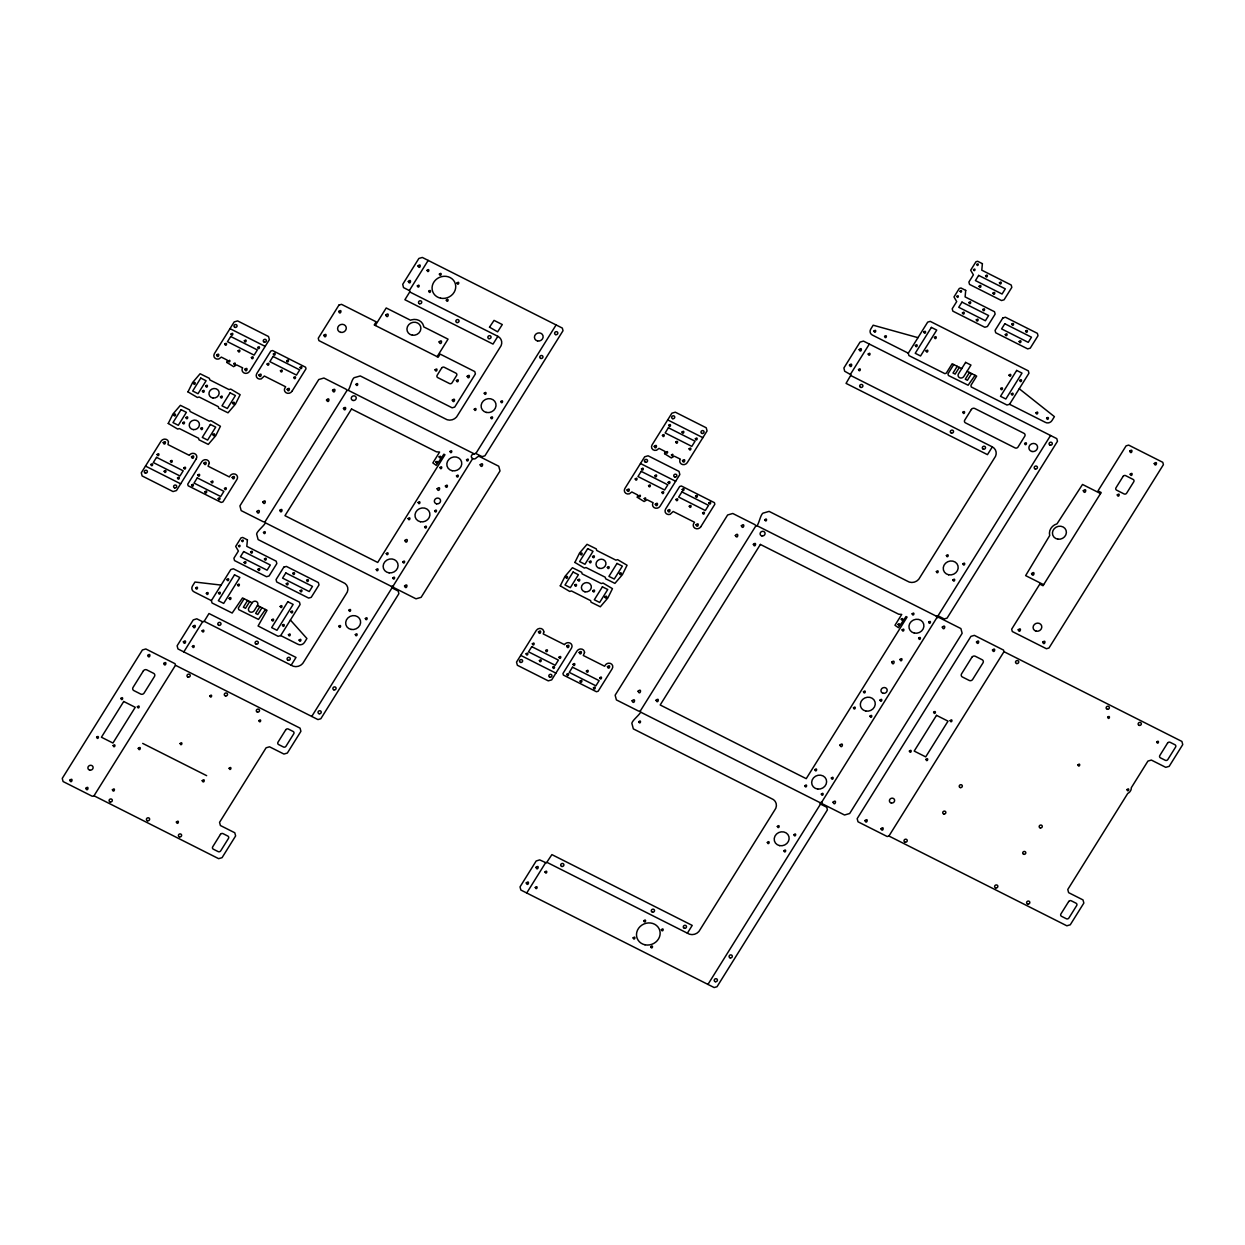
<?xml version="1.0" encoding="UTF-8"?>
<svg xmlns="http://www.w3.org/2000/svg" width="1245" height="1245" viewBox="0 0 1245 1245"><rect width="100%" height="100%" fill="white"/><g stroke="black" fill="none" stroke-linecap="round" stroke-linejoin="round"><path stroke-width="1.5" d="M850.911 375.616L992.327 446.877L987.472 454.643L846.055 383.382L851.035 374.823L844.67 371.243L843.892 367.991L860.046 342.095L863.47 341.099L1056.787 438.629L1057.487 441.259L947.071 618.142L944.224 618.952L937.952 615.777L936.442 616.322L936.909 617.707L938.606 617.333L960.891 628.569L962.152 633.3L849.666 813.514L844.53 815.008L822.385 803.834L821.653 802.247L820.113 802.683L820.268 803.943L826.711 807.242L827.411 809.872L717.027 986.725L714.163 987.55L520.861 890.035L520.021 886.891L536.175 860.995L539.676 859.89L546.384 862.925L551.893 854.615L692.22 925.408L687.365 933.174L547.069 862.396M204.18 621.317L208.989 613.52L296.014 657.438L291.159 665.203L204.18 621.317L202.904 621.846L196.772 618.796L193.271 619.901L177.117 645.797L177.957 648.941L317.957 719.579L320.821 718.738L398.882 593.663L398.182 591.048L391.739 587.749L391.584 586.488L393.124 586.037L393.871 587.64L416.001 598.814L421.137 597.32L500.008 470.952L498.747 466.237L478.765 456.152L476.399 457.693A2.537 2.319 -22.5 0 1 472.711 458.549L393.124 586.037M291.159 665.203A8.373 7.626 -22.5 0 0 303.998 661.468L346.017 594.145A8.373 7.626 -22.5 0 0 342.873 582.349L258.12 539.583L256.875 534.868C254.525 531.942 270.834 521.297 263.333 521.779L241.172 510.606L239.911 505.89L318.782 379.523L323.918 378.029L346.079 389.218C349.643 395.241 351.074 376.939 355.121 377.437L360.272 375.943L445.01 418.694A8.373 7.626 -22.5 0 0 457.864 414.958L499.883 347.651A8.373 7.626 -22.5 0 0 497.86 336.321L409.745 291.952L404.89 299.718L493.02 344.087L497.86 336.321M409.745 291.952L409.589 290.692L403.504 287.579L402.726 284.327L418.88 258.446L422.32 257.45L562.32 328.073L563.02 330.703L484.928 455.81L482.095 456.619L475.543 453.367L474.003 454.005A2.537 2.319 -22.5 0 0 472.711 458.549M687.365 933.174A8.373 7.626 -22.5 0 0 700.204 929.439L774.546 810.339A8.373 7.626 -22.5 0 0 771.402 798.543L633.347 728.885L632.087 724.17C629.752 721.244 646.062 710.599 638.56 711.082L616.399 699.908L615.139 695.192L727.625 514.979L732.76 513.485L754.921 524.659C758.485 530.697 759.901 512.395 763.963 512.878L769.099 511.384L907.154 581.042A8.373 7.626 -22.5 0 0 919.993 577.306L994.335 458.207A8.373 7.626 -22.5 0 0 992.327 446.877M196.181 458.969L176.463 490.561L173.039 491.557L142.132 475.948L141.292 472.804L161.072 441.119A4.109 3.735 -22.5 0 1 168.464 441.726L167.997 444.605L189.318 455.374A4.109 3.735 -22.5 0 1 191.823 453.491L192.866 453.32A4.109 3.735 -22.5 0 1 196.243 458.86L196.165 458.954M375.29 325.474L386.215 307.966L410.57 320.245L411.535 319.841A10.1 9.197 -22.5 0 1 423.596 325.925L423.705 326.875L448.044 339.154L437.119 356.661M252.112 602.767L242.526 597.927L232.177 613.038L212.039 602.985L211.401 600.619L230.807 569.541L233.375 568.794L299.469 602.144L300.092 604.51L280.701 635.572L278.133 636.319L258.073 625.986L267.037 610.299L257.45 605.459A3.159 2.879 -22.5 0 0 256.392 601.522A3.159 2.879 -22.5 0 0 252.112 602.767L248.875 607.949A3.159 2.879 -22.5 0 0 249.934 611.886A3.159 2.879 -22.5 0 0 254.213 610.641L257.45 605.459M94.013 795.788L175.467 665.281L175.047 663.709L145.836 648.972L142.412 649.968L62.25 778.405L63.09 781.549L92.301 796.286L94.013 795.788L218.638 858.661L222.061 857.665L235.632 835.909L234.791 832.765L220.396 825.513L219.556 822.354L266.103 747.794L269.527 746.798L283.922 754.05L287.346 753.054L300.916 731.313L300.076 728.154L175.467 665.281M183.824 651.898L202.624 621.753M265.201 521.499L346.795 390.79M409.372 290.536L428.171 260.407M244.113 598.736L238.309 608.042L238.807 609.676L258.493 619.419L265.434 609.49M247.584 600.479L243.382 607.218L245.514 608.291L249.716 601.568M259.847 606.673L255.645 613.396L257.777 614.485L261.979 607.747M311.748 716.435L391.973 587.905M475.87 453.476L556.095 324.945M526.728 892.992L545.528 862.847M640.428 710.802L755.622 526.246M850.522 374.2L869.337 344.071M961.747 368.598L952.16 363.758L946.293 373.142L944.893 373.656L908.912 355.556L908.29 353.191L927.681 322.128L930.248 321.381L1028.323 370.854L1028.946 373.22L1009.555 404.283L1006.987 405.03L971.178 386.915L970.975 385.25L976.671 376.114L967.085 371.275M953.748 364.552L947.943 373.858L948.441 375.492L968.128 385.234L975.068 375.321M957.218 366.31L953.016 373.033L955.148 374.107L959.35 367.384M969.481 372.488L965.28 379.227L967.412 380.301L971.614 373.562M707.954 984.421L820.502 804.099M821.653 802.247L936.862 617.676M938.014 615.824L1050.562 435.501M888.93 836.033L1003.984 651.68L1003.563 650.108L974.368 635.37L970.929 636.366L857.167 818.65L858.007 821.793L887.218 836.531L888.93 836.033L1066.841 925.798L1070.264 924.802L1083.85 903.061L1083.01 899.917L1068.615 892.649L1067.774 889.506L1127.705 793.485A6.365 5.789 -22.5 0 0 1131.316 787.696L1147.937 761.068L1151.36 760.072L1165.756 767.34L1169.179 766.344L1182.75 744.588L1181.91 741.444L1003.984 651.68M221.096 585.088L194.967 582.038L192.508 585.975A4.747 4.326 -22.5 0 0 194.344 592.013L211.401 600.619M917.985 337.66L873.181 325.21L870.737 329.147A4.747 4.326 -22.5 0 0 872.574 335.17L908.29 353.191M1009.555 404.283L1045.271 422.304A4.747 4.326 -22.5 0 0 1051.963 420.577L1054.406 416.639L1019.25 388.751M1100.533 493.549L1082.512 484.461L1057.021 523.818A10.1 9.197 -22.5 0 0 1049.706 535.537L1025.631 575.61L1043.637 584.699M667.693 419.907L702.865 437.664M640.475 463.513L675.646 481.27M757.162 525.795L936.489 616.259M229.998 328.649L265.169 346.39M348.335 390.354L474.345 453.927M265.59 522.916L391.584 586.488M640.817 712.218L820.113 802.683M145.494 466.081L180.665 483.823M520.721 655.384L555.892 673.125M280.701 635.572L297.757 644.179A4.747 4.326 -22.5 0 0 304.449 642.451L306.908 638.514L290.396 620.041M142.693 743.405L206.654 775.666M355.899 384.44C357.891 388.144 358.747 381.032 355.899 384.44M764.741 519.896C766.733 523.6 767.589 516.473 764.741 519.896M326.501 400.05C329.053 405.03 330.361 395.552 326.501 400.05M735.328 535.506C737.896 540.486 739.203 530.992 735.328 535.506M168.246 423.471L177.693 429.074L179.404 428.576L198.593 438.256L199.013 439.827L208.288 444.403L215.758 435.688L220.427 426.272L210.981 420.67L209.269 421.168L190.08 411.488L189.66 409.916L180.385 405.341L172.915 414.056L168.246 423.471M187.964 391.895L197.41 397.482L199.122 396.984L218.311 406.664L218.731 408.235L228.006 412.811L235.476 404.096L240.145 394.681L230.698 389.078L228.987 389.576L209.798 379.896L209.378 378.324L200.103 373.749L192.633 382.48L187.964 391.895M560.281 585.85L569.728 591.453L571.439 590.955L590.628 600.635L591.048 602.206L600.323 606.782L607.793 598.067L612.462 588.652L603.016 583.049L601.304 583.547L582.115 573.867L581.695 572.295L572.42 567.72L564.95 576.435L560.281 585.85M574.894 562.444L584.341 568.047L586.053 567.549L605.241 577.229L605.661 578.8L614.921 583.376L622.407 574.661L627.06 565.246L617.613 559.643L615.901 560.141L596.713 550.461L596.293 548.889L587.033 544.314L579.547 553.029L574.894 562.444M185.894 417.635C187.668 421.448 188.913 414.367 185.894 417.635M205.612 386.059C207.386 389.856 208.631 382.775 205.612 386.059M577.929 580.014C579.703 583.827 580.948 576.731 577.929 580.014M592.542 556.608C594.316 560.421 595.561 553.325 592.542 556.608M202.064 630.888C203.822 634.701 205.083 627.62 202.064 630.888M544.968 871.982C546.726 875.795 547.987 868.699 544.968 871.982M244.113 562.429C245.856 566.257 247.148 559.176 244.113 562.429M280.172 606.455C281.93 610.268 283.206 603.187 280.172 606.455M286.272 583.796C288.015 587.624 289.307 580.543 286.272 583.796M962.416 312.977C964.175 316.806 965.466 309.725 962.416 312.977M979.099 286.257C980.858 290.085 982.134 283.004 979.099 286.257M1005.275 334.609C1007.034 338.422 1008.31 331.341 1005.275 334.609M1009.026 375.165C1010.784 378.978 1012.061 371.897 1009.026 375.165M348.802 610.268C350.53 614.081 351.853 607.015 348.802 610.268M777.316 826.462C779.059 830.29 780.382 823.21 777.316 826.462M85.765 788.365C87.788 793.081 89.562 784.443 85.765 788.365M202.204 780.677C204.04 784.957 205.658 777.113 202.204 780.677M880.931 828.75C882.97 833.465 884.744 824.844 880.931 828.75M192.368 646.388C194.018 650.248 195.481 643.198 192.368 646.388M535.272 887.483C536.922 891.342 538.385 884.292 535.272 887.483M226.87 362.466L233.624 366.652L236.612 364.909L242.666 367.866A4.109 3.735 -22.5 0 0 242.199 370.761L242.573 371.648A4.109 3.735 -22.5 0 0 249.591 371.352L269.371 339.667L268.531 336.524L237.624 320.914L234.2 321.91L214.42 353.611A4.109 3.735 -22.5 0 0 218.84 358.98L221.345 357.113L227.197 360.101L226.87 362.466M247.413 539.848L246.806 546.353L276.203 561.184L276.841 563.549L269.076 575.968L266.508 576.715L234.527 560.577L233.904 558.227L238.402 551.021L235.678 546.399L240.985 537.902L242.666 537.451L247.413 539.848M258.835 720.684C260.485 724.543 261.964 717.494 258.835 720.684M637.347 497.331L644.101 501.517L647.089 499.774L653.143 502.731A4.109 3.735 -22.5 0 0 652.676 505.626L653.049 506.513A4.109 3.735 -22.5 0 0 660.068 506.233L679.848 474.532L679.007 471.388L648.1 455.794L644.677 456.79L624.897 488.476A4.109 3.735 -22.5 0 0 629.316 493.845L631.822 491.977L637.673 494.965L637.347 497.331M664.565 453.725L671.304 457.927L674.308 456.184L680.361 459.125A4.109 3.735 -22.5 0 0 679.879 462.019L680.268 462.922A4.109 3.735 -22.5 0 0 687.287 462.626L707.067 430.926L706.226 427.782L675.319 412.188L671.895 413.184L652.1 444.87A4.109 3.735 -22.5 0 0 656.535 450.239L659.041 448.371L664.892 451.375L664.597 453.569M965.715 290.396L965.108 296.901L994.522 311.732L995.144 314.098L987.394 326.517L984.826 327.264L952.845 311.141L952.207 308.776L956.705 301.57L953.997 296.948L959.288 288.451L960.969 288L965.715 290.396M982.398 263.675L981.791 270.181L1011.205 285.012L1011.827 287.377L1004.077 299.796L1001.509 300.543L969.528 284.405L968.89 282.055L973.388 274.849L970.664 270.227L975.971 261.73L977.652 261.279L982.398 263.675M1156.652 742.036C1158.301 745.895 1159.78 738.845 1156.652 742.036M137.355 706.802C139.004 710.662 140.483 703.612 137.355 706.802M950.137 720.653C951.771 724.512 953.25 717.462 950.137 720.653M226.87 579.532C228.504 583.407 230.014 576.357 226.87 579.532M408.298 281.479C410.274 286.225 412.126 277.604 408.298 281.479M417.993 265.948C419.97 270.679 421.822 262.072 417.993 265.948M849.463 365.143C851.44 369.889 853.292 361.268 849.463 365.143M859.159 349.612C861.135 354.343 862.987 345.736 859.159 349.612M923.759 332.104C925.377 335.979 926.887 328.929 923.759 332.104M263.489 532.455C265.076 536.33 266.632 529.296 263.489 532.455M638.701 721.758C640.303 725.648 641.86 718.598 638.701 721.758M386.277 553.543C387.849 557.433 389.452 550.399 386.277 553.543M814.806 769.737C816.378 773.643 817.981 766.593 814.806 769.737M147.673 655.461C149.556 660.239 151.579 651.633 147.673 655.461M976.469 641.984C978.352 646.762 980.375 638.171 976.469 641.984M435.874 462.051C437.135 465.303 438.536 459.498 435.874 462.051M898.018 624.383C899.279 627.651 900.695 621.8 898.018 624.383M385.794 315.032C387.802 320.261 390.105 310.908 385.794 315.032M1031.56 573.618C1033.552 578.847 1035.871 569.494 1031.56 573.618M417.34 285.93C418.834 289.852 420.577 282.833 417.34 285.93M858.505 369.594C859.984 373.516 861.742 366.497 858.505 369.594M338.796 626.251C340.274 630.172 342.033 623.169 338.796 626.251M767.325 842.445C768.803 846.382 770.562 839.363 767.325 842.445M427.051 270.383C428.467 274.32 430.319 267.333 427.051 270.383M868.201 354.031C869.632 357.984 871.484 350.997 868.201 354.031M428.7 291.237C430.101 295.19 431.999 288.217 428.7 291.237M633.114 937.858C634.514 941.827 636.413 934.839 633.114 937.858M489.503 327.17L497.611 331.839L502.295 324.556L494.047 320.385L489.503 327.17M69.798 780.21C71.463 785.066 73.844 776.538 69.798 780.21M96.612 737.227C97.981 741.195 99.927 734.223 96.612 737.227M150.847 464.525C152.217 468.493 154.162 461.522 150.847 464.525M157.119 454.487C158.488 458.456 160.434 451.484 157.119 454.487M113.139 745.568C114.509 749.537 116.454 742.549 113.139 745.568M120.843 698.414C122.212 702.382 124.158 695.41 120.843 698.414M163.219 442.582C164.885 447.437 167.281 438.909 163.219 442.582M164.169 471.248C165.538 475.216 167.484 468.244 164.169 471.248M112.408 789.75C113.918 794.17 116.081 786.42 112.408 789.75M173.693 414.772C175.063 418.74 177.023 411.768 173.693 414.772M170.44 461.21C171.81 465.179 173.755 458.207 170.44 461.21M182.688 422.724C184.058 426.693 186.003 419.705 182.688 422.724M177.49 477.971C178.86 481.94 180.821 474.967 177.49 477.971M193.411 383.195C194.78 387.164 196.741 380.176 193.411 383.195M138.257 748.323C139.782 752.743 141.946 744.992 138.257 748.323M183.762 467.933C185.131 471.902 187.077 464.93 183.762 467.933M191.465 456.837C193.146 461.693 195.527 453.164 191.465 456.837M202.406 391.132C203.775 395.101 205.721 388.129 202.406 391.132M191.574 485.083C192.928 489.052 194.889 482.064 191.574 485.083M200.725 428.404C202.095 432.388 204.04 425.401 200.725 428.404M163.686 663.476C165.352 668.332 167.733 659.803 163.686 663.476M216.568 355.09C218.233 359.929 220.614 351.401 216.568 355.09M197.831 475.03C199.2 478.998 201.161 472.026 197.831 475.03M203.947 463.124C205.612 467.98 207.993 459.452 203.947 463.124M224.754 344.087C226.108 348.055 228.068 341.083 224.754 344.087M212.817 434.521C214.187 438.489 216.148 431.517 212.817 434.521M209.316 463.233L208.071 466.19L229.391 476.944L230.045 475.917A4.109 3.735 -22.5 0 1 232.55 474.049L233.593 473.878A4.109 3.735 -22.5 0 1 236.97 479.403L222.917 501.937L221.205 502.435L188.151 485.768L187.73 484.18L201.799 461.662A4.109 3.735 -22.5 0 1 209.191 462.269L209.316 463.233M204.896 491.806C206.265 495.775 208.211 488.787 204.896 491.806M220.443 396.828C221.812 400.797 223.758 393.809 220.443 396.828M231.025 334.049C232.379 338.017 234.34 331.046 231.025 334.049M228.442 360.957C229.578 364.256 231.212 358.451 228.442 360.957M183.357 641.844C185.023 646.684 187.404 638.171 183.357 641.844M211.168 481.753C212.537 485.721 214.482 478.749 211.168 481.753M195.698 587.905C197.068 591.873 199.013 584.901 195.698 587.905M233.78 363.633C234.916 366.948 236.534 361.143 233.78 363.633M238.075 350.81C239.445 354.778 241.39 347.806 238.075 350.81M232.535 402.929C233.904 406.897 235.85 399.925 232.535 402.929M218.217 498.529C219.587 502.498 221.532 495.51 218.217 498.529M244.347 340.772C245.716 344.74 247.662 337.768 244.347 340.772M180.089 743.514C181.459 747.482 183.404 740.51 180.089 743.514M206.359 593.289C207.728 597.258 209.674 590.27 206.359 593.289M224.489 488.476C225.859 492.444 227.804 485.472 224.489 488.476M244.814 369.329C246.479 374.185 248.875 365.656 244.814 369.329M251.397 357.533C252.766 361.501 254.711 354.529 251.397 357.533M232.192 477.38C233.858 482.235 236.254 473.707 232.192 477.38M176.37 822.027C177.879 826.431 180.058 818.681 176.37 822.027M257.668 347.495C259.038 351.464 260.983 344.476 257.668 347.495M218.498 592.931C219.851 596.9 221.812 589.928 218.498 592.931M258.913 375.041C260.594 379.896 262.975 371.368 258.913 375.041M209.814 695.877C211.183 699.846 213.144 692.874 209.814 695.877M229.158 598.316C230.512 602.284 232.473 595.312 229.158 598.316M267.099 364.054C268.469 368.022 270.43 361.05 267.099 364.054M238.511 545.839C239.662 549.138 241.281 543.334 238.511 545.839M241.748 540.657C242.884 543.972 244.518 538.151 241.748 540.657M273.371 354C274.74 357.984 276.686 350.997 273.371 354M237.562 584.854C238.916 588.823 240.876 581.835 237.562 584.854M256.89 511.462C258.711 516.753 261.31 507.462 256.89 511.462M250.603 551.986C251.972 555.955 253.918 548.983 250.603 551.986M280.436 370.777C281.79 374.745 283.751 367.773 280.436 370.777M262.866 501.875C264.687 507.182 267.286 497.875 262.866 501.875M286.692 360.723C288.062 364.707 290.023 357.72 286.692 360.723M287.175 389.296C288.84 394.151 291.221 385.623 287.175 389.296M229.127 768.258C230.496 772.227 232.442 765.255 229.127 768.258M293.758 377.5C295.127 381.468 297.073 374.496 293.758 377.5M264.454 558.974C265.823 562.942 267.768 555.97 264.454 558.974M300.029 367.446C301.399 371.43 303.344 364.443 300.029 367.446M279.767 510.372C281.448 515.228 283.829 506.699 279.767 510.372M323.856 335.31C325.521 340.165 327.917 331.637 323.856 335.31M282.459 625.208C283.813 629.176 285.774 622.204 282.459 625.208M292.762 573.354C294.131 577.322 296.077 570.35 292.762 573.354M290.863 611.746C292.217 615.715 294.178 608.727 290.863 611.746M288.435 634.701C289.805 638.669 291.766 631.682 288.435 634.701M332.524 390.292C334.345 395.583 336.944 386.277 332.524 390.292M306.612 580.341C307.982 584.31 309.927 577.338 306.612 580.341M299.096 640.07C300.465 644.038 302.426 637.067 299.096 640.07M343.449 408.36C345.114 413.215 347.511 404.687 343.449 408.36M355.323 634.561C356.692 638.529 358.638 631.557 355.323 634.561M365.345 618.5C366.715 622.469 368.66 615.497 365.345 618.5M376.27 569.556C377.64 573.525 379.6 566.537 376.27 569.556M392.798 577.882C394.167 581.851 396.112 574.879 392.798 577.882M408.111 518.542C409.481 522.511 411.426 515.539 408.111 518.542M404.858 540.501C406.695 545.792 409.294 536.486 404.858 540.501M402.82 561.837C404.189 565.806 406.135 558.818 402.82 561.837M439.112 341.877C440.932 347.184 443.547 337.877 439.112 341.877M435.065 369.796C436.513 373.982 438.567 366.621 435.065 369.796M404.532 585.959C406.352 591.25 408.951 581.944 404.532 585.959M418.133 502.482C419.503 506.45 421.448 499.478 418.133 502.482M456.962 283.02C458.316 286.988 460.276 280.016 456.962 283.02M424.638 526.884C426.008 530.852 427.953 523.865 424.638 526.884M439.112 456.837C440.248 460.152 441.882 454.332 439.112 456.837M439.952 467.529C441.321 471.497 443.267 464.525 439.952 467.529M437.135 488.725C438.862 494.078 441.726 484.647 437.135 488.725M452.308 400.127C453.989 404.967 456.37 396.455 452.308 400.127M434.661 510.823C436.03 514.792 437.975 507.82 434.661 510.823M456.386 380.55C457.833 384.736 459.887 377.375 456.386 380.55M449.974 451.484C451.344 455.452 453.289 448.465 449.974 451.484M445.399 486.017C446.924 490.421 449.087 482.671 445.399 486.017M467.186 376.301C468.851 381.157 471.233 372.628 467.186 376.301M456.479 475.87C457.849 479.839 459.794 472.867 456.479 475.87M474.236 409.247C475.59 413.215 477.551 406.243 474.236 409.247M484.243 393.187C485.612 397.155 487.573 390.183 484.243 393.187M480.165 464.774C481.986 470.065 484.585 460.759 480.165 464.774M490.748 417.573C492.117 421.541 494.078 414.569 490.748 417.573M500.77 401.528C502.14 405.496 504.085 398.524 500.77 401.528M526.075 653.843C527.444 657.811 529.39 650.824 526.075 653.843M532.346 643.789C533.7 647.758 535.661 640.786 532.346 643.789M538.447 631.884C540.112 636.74 542.493 628.211 538.447 631.884M539.396 660.566C540.766 664.534 542.711 657.547 539.396 660.566M543.816 631.993L543.225 633.923L564.545 644.677A4.109 3.735 -22.5 0 1 567.051 642.809L568.093 642.638A4.109 3.735 -22.5 0 1 571.471 648.163L551.691 679.863L548.267 680.859L517.36 665.266L516.519 662.107L536.299 630.421A4.109 3.735 -22.5 0 1 543.692 631.028L543.816 631.993M545.668 650.512C547.037 654.481 548.983 647.509 545.668 650.512M565.728 577.151C567.097 581.119 569.043 574.147 565.728 577.151M552.718 667.289C554.087 671.257 556.033 664.27 552.718 667.289M558.989 657.236C560.359 661.204 562.304 654.232 558.989 657.236M526.261 882.923C527.927 887.778 530.308 879.25 526.261 882.923M574.723 585.088C576.093 589.072 578.038 582.084 574.723 585.088M580.341 553.745C581.711 557.713 583.656 550.741 580.341 553.745M566.693 646.139C568.374 650.995 570.755 642.467 566.693 646.139M566.786 674.385C568.156 678.354 570.117 671.382 566.786 674.385M589.336 561.682C590.706 565.65 592.651 558.678 589.336 561.682M573.058 664.332C574.427 668.3 576.388 661.328 573.058 664.332M579.174 652.442C580.839 657.282 583.22 648.769 579.174 652.442M592.76 590.784C594.13 594.752 596.075 587.78 592.76 590.784M584.528 652.551L583.298 655.492L604.619 666.246L605.272 665.219A4.109 3.735 -22.5 0 1 607.762 663.352L608.821 663.18A4.109 3.735 -22.5 0 1 612.198 668.721L598.145 691.24L596.433 691.738L563.378 675.07L562.958 673.498L577.026 650.964A4.109 3.735 -22.5 0 1 584.419 651.571L584.528 652.551M580.123 681.108C581.493 685.077 583.438 678.105 580.123 681.108M586.395 671.055C587.749 675.023 589.71 668.051 586.395 671.055M607.358 567.378C608.727 571.346 610.688 564.374 607.358 567.378M604.852 596.9C606.222 600.868 608.167 593.881 604.852 596.9M593.445 687.831C594.814 691.8 596.76 684.828 593.445 687.831M627.044 489.954C628.709 494.794 631.09 486.281 627.044 489.954M599.716 677.778C601.086 681.746 603.031 674.774 599.716 677.778M619.465 573.494C620.835 577.462 622.78 570.475 619.465 573.494M635.215 478.951C636.584 482.92 638.545 475.948 635.215 478.951M607.42 666.682C609.085 671.537 611.466 663.009 607.42 666.682M641.486 468.914C642.856 472.882 644.817 465.91 641.486 468.914M638.918 495.821C640.039 499.105 641.704 493.362 638.918 495.821M644.241 498.514C645.392 501.813 647.011 496.008 644.241 498.514M654.247 446.348C655.928 451.204 658.309 442.675 654.247 446.348M648.552 485.674C649.921 489.643 651.866 482.671 648.552 485.674M654.823 475.637C656.193 479.605 658.138 472.633 654.823 475.637M662.433 435.361C663.803 439.329 665.748 432.342 662.433 435.361M655.29 504.209C656.955 509.049 659.352 500.521 655.29 504.209M668.705 425.308C670.075 429.276 672.02 422.304 668.705 425.308M666.137 452.215C667.273 455.53 668.892 449.71 666.137 452.215M661.873 492.397C663.243 496.366 665.188 489.394 661.873 492.397M671.46 454.907C672.596 458.207 674.23 452.402 671.46 454.907M632.102 700.764C633.938 706.055 636.537 696.764 632.102 700.764M668.145 482.36C669.514 486.328 671.46 479.356 668.145 482.36M675.755 442.084C677.124 446.052 679.085 439.065 675.755 442.084M638.094 691.193C639.914 696.484 642.513 687.178 638.094 691.193M667.756 510.497C669.437 515.352 671.818 506.824 667.756 510.497M682.027 432.031C683.396 435.999 685.357 429.027 682.027 432.031M675.942 499.51C677.311 503.478 679.256 496.49 675.942 499.51M682.509 460.603C684.174 465.443 686.555 456.931 682.509 460.603M682.213 489.456C683.583 493.425 685.528 486.453 682.213 489.456M689.092 448.807C690.461 452.775 692.407 445.788 689.092 448.807M695.364 438.754C696.733 442.722 698.678 435.75 695.364 438.754M656.068 700.219C657.733 705.075 660.115 696.546 656.068 700.219M689.263 506.233C690.633 510.201 692.593 503.213 689.263 506.233M695.535 496.179C696.904 500.148 698.865 493.176 695.535 496.179M696.017 524.752C697.682 529.592 700.063 521.079 696.017 524.752M702.6 512.956C703.97 516.924 705.915 509.936 702.6 512.956M708.872 502.902C710.226 506.871 712.187 499.899 708.872 502.902M661.375 929.641C662.745 933.61 664.69 926.638 661.375 929.641M741.351 525.732C743.187 531.024 745.786 521.733 741.351 525.732M753.349 544.345C755.03 549.201 757.411 540.672 753.349 544.345M783.852 850.755C785.221 854.724 787.167 847.752 783.852 850.755M873.912 331.061C875.282 335.029 877.243 328.058 873.912 331.061M793.874 834.71C795.244 838.679 797.189 831.691 793.874 834.71M804.799 785.751C806.169 789.719 808.114 782.747 804.799 785.751M884.572 336.446C885.942 340.414 887.903 333.442 884.572 336.446M821.326 794.077C822.696 798.045 824.641 791.073 821.326 794.077M831.349 778.032C832.718 782 834.664 775.028 831.349 778.032M839.97 745.039C841.791 750.33 844.39 741.024 839.97 745.039M833.061 802.154C834.881 807.445 837.48 798.138 833.061 802.154M853.447 707.814C854.817 711.782 856.762 704.81 853.447 707.814M915.371 345.503C916.74 349.471 918.686 342.5 915.371 345.503M863.47 691.753C864.839 695.722 866.785 688.75 863.47 691.753M926.031 350.888C927.4 354.856 929.346 347.884 926.031 350.888M869.975 716.14C871.344 720.108 873.29 713.136 869.975 716.14M934.435 337.426C935.804 341.395 937.75 334.423 934.435 337.426M879.997 700.095C881.367 704.063 883.312 697.091 879.997 700.095M864.964 820.595C866.644 825.451 869.026 816.922 864.964 820.595M891.685 662.184C893.505 667.476 896.104 658.169 891.685 662.184M901.255 619.185C902.392 622.484 904.026 616.68 901.255 619.185M902.096 629.877C903.465 633.845 905.411 626.873 902.096 629.877M956.829 296.388C957.965 299.687 959.599 293.882 956.829 296.388M899.948 659.476C901.473 663.881 903.637 656.131 899.948 659.476M960.066 291.205C961.202 294.52 962.821 288.7 960.066 291.205M912.118 613.816C913.488 617.785 915.433 610.813 912.118 613.816M973.512 269.667C974.648 272.966 976.267 267.161 973.512 269.667M968.906 302.535C970.275 306.503 972.221 299.531 968.906 302.535M976.734 264.485C977.885 267.8 979.504 261.979 976.734 264.485M918.623 638.203C919.977 642.171 921.938 635.199 918.623 638.203M936.364 571.579C937.734 575.548 939.695 568.576 936.364 571.579M962.79 412.297C964.159 416.266 966.12 409.294 962.79 412.297M985.589 275.814C986.958 279.783 988.904 272.811 985.589 275.814M909.379 751.093C910.749 755.061 912.709 748.074 909.379 751.093M982.772 309.523C984.141 313.491 986.087 306.519 982.772 309.523M946.387 555.535C947.756 559.503 949.717 552.531 946.387 555.535M942.309 627.106C944.13 632.413 946.729 623.107 942.309 627.106M999.439 282.802C1000.809 286.77 1002.77 279.798 999.439 282.802M952.892 579.921C954.261 583.889 956.207 576.917 952.892 579.921M925.907 759.419C927.276 763.387 929.221 756.415 925.907 759.419M933.61 712.264C934.979 716.233 936.94 709.261 933.61 712.264M962.914 563.861C964.284 567.829 966.229 560.857 962.914 563.861M1011.765 324.151C1013.134 328.12 1015.08 321.148 1011.765 324.151M1011.313 393.918C1012.683 397.886 1014.628 390.899 1011.313 393.918M1025.615 331.139C1026.985 335.107 1028.946 328.135 1025.615 331.139M1019.717 380.441C1021.087 384.409 1023.032 377.437 1019.717 380.441M1024.619 443.5C1025.989 447.469 1027.95 440.481 1024.619 443.5M992.467 649.999C994.148 654.854 996.529 646.326 992.467 649.999M1035.949 412.811C1037.318 416.779 1039.279 409.807 1035.949 412.811M1046.609 418.196C1047.979 422.164 1049.94 415.192 1046.609 418.196M1042.734 642.155C1044.399 647.011 1046.78 638.483 1042.734 642.155M1083.29 490.717C1085.111 496.008 1087.71 486.717 1083.29 490.717M1117.263 494.903C1118.71 499.089 1120.765 491.728 1117.263 494.903M1077.905 764.866C1079.275 768.85 1081.22 761.862 1077.905 764.866M1129.729 451.126C1131.394 455.981 1133.775 447.453 1129.729 451.126M1130.195 474.189C1131.643 478.376 1133.697 471.015 1130.195 474.189M1107.645 717.229C1108.999 721.197 1110.96 714.225 1107.645 717.229M1154.239 463.498C1155.92 468.353 1158.301 459.825 1154.239 463.498M1126.943 789.61C1128.312 793.579 1130.258 786.607 1126.943 789.61M446.286 300.107C447.655 304.076 449.616 297.104 446.286 300.107M650.699 946.729C652.069 950.698 654.03 943.726 650.699 946.729M439.376 274.118C440.668 278.117 442.738 271.161 439.376 274.118M643.789 920.755C645.081 924.739 647.151 917.798 643.789 920.755M193.068 626.251C194.547 631.168 197.255 622.718 193.068 626.251M535.972 867.345C537.451 872.263 540.159 863.812 535.972 867.345M338.733 311.452C340.212 316.354 342.92 307.904 338.733 311.452M1018.223 629.737C1019.702 634.654 1022.41 626.204 1018.223 629.737M258.011 569.292C259.178 573.322 261.45 566.413 258.011 569.292M271.815 619.777C272.982 623.807 275.254 616.913 271.815 619.777M300.169 590.659C301.337 594.69 303.609 587.78 300.169 590.659M976.313 319.841C977.496 323.871 979.768 316.961 976.313 319.841M992.996 293.12C994.164 297.15 996.451 290.241 992.996 293.12M1000.669 388.487C1001.836 392.517 1004.108 385.623 1000.669 388.487M1019.173 341.457C1020.34 345.487 1022.627 338.593 1019.173 341.457M466.533 459.716C467.482 463.809 470.112 457.008 466.533 459.716M928.677 622.064C929.626 626.157 932.256 619.356 928.677 622.064M291.999 391.21L291.952 391.319A4.109 3.735 -22.5 0 1 284.934 391.615L284.545 390.712A4.109 3.735 -22.5 0 1 285.027 387.833L285.665 386.79L264.345 376.037L261.201 378.931A4.109 3.735 -22.5 0 1 256.766 373.578L270.834 351.043L272.546 350.545L305.601 367.228L306.005 368.8L292.015 391.226M700.842 526.666L700.795 526.775A4.109 3.735 -22.5 0 1 693.776 527.071L693.387 526.168A4.109 3.735 -22.5 0 1 693.87 523.274L694.508 522.246L673.187 511.477L670.043 514.387A4.109 3.735 -22.5 0 1 665.608 509.018L679.677 486.499L681.388 486.001L714.428 502.669L714.848 504.241L700.857 526.666M181.054 409.667L172.977 422.6L178.3 425.292L186.392 412.344L181.054 409.667M200.772 378.075L192.695 391.023L198.017 393.7L206.094 380.768L200.772 378.075M230.698 336.492L227.477 341.675L254.12 355.121L257.357 349.938L230.698 336.492M156.543 457.351L153.306 462.533L179.965 475.979L183.202 470.797L156.543 457.351M210.374 424.452L202.297 437.4L207.619 440.092L215.696 427.144L210.374 424.452M230.092 392.86L221.999 405.808L227.337 408.5L235.414 395.552L230.092 392.86M197.27 477.893L194.033 483.076L220.692 496.522L223.913 491.339L197.27 477.893M273.06 356.459L269.823 361.641L296.481 375.087L299.718 369.905L273.06 356.459M338.951 305.087L318.269 338.235L318.891 340.601L452.153 407.815L454.721 407.068L475.403 373.936L474.781 371.57L440.123 354.094L438.193 357.206L374.231 324.929L376.161 321.817L341.519 304.34L338.951 305.087M123.722 701.495L101.421 737.227L112.937 743.032L135.238 707.3L123.722 701.495M143.377 670.884L133.028 687.458A2.521 2.303 -22.5 0 0 133.869 690.601L140.685 694.041A2.521 2.303 -22.5 0 0 144.109 693.045L154.458 676.486A2.521 2.303 -22.5 0 0 153.617 673.327L146.801 669.888A2.521 2.303 -22.5 0 0 143.377 670.884M243.662 551.566L240.425 556.748L267.084 570.194L270.321 565.012L243.662 551.566M234.511 574.832L218.357 600.712L223.68 603.405L239.849 577.509L234.511 574.832M351.541 408.998L284.965 515.679L377.717 562.46L444.947 454.752L443.874 454.207L436.279 465.365L432.84 462.922L439.61 452.06L436.404 451.81L351.541 408.998M283.813 567.16L276.063 579.594L276.686 581.96L308.667 598.082L311.234 597.335L319 584.917L318.362 582.551L286.381 566.413L283.813 567.16M285.821 572.933L282.584 578.116L309.242 591.562L312.479 586.379L285.821 572.933M287.813 601.724L271.659 627.604L276.981 630.297L293.151 604.401L287.813 601.724M441.664 368.022L437.151 375.274A1.899 1.727 -22.5 0 0 437.773 377.624L449.492 383.538A1.899 1.727 -22.5 0 0 452.075 382.791L456.588 375.554A1.899 1.727 -22.5 0 0 455.966 373.189L444.232 367.275A1.899 1.727 -22.5 0 0 441.664 368.022M220.458 834.383L212.708 846.818A1.899 1.727 -22.5 0 0 213.331 849.183L218.124 851.596A1.899 1.727 -22.5 0 0 220.707 850.849L228.458 838.43A1.899 1.727 -22.5 0 0 227.835 836.064L223.026 833.636A1.899 1.727 -22.5 0 0 220.458 834.383M285.759 729.788L277.993 742.207A1.899 1.727 -22.5 0 0 278.631 744.572L283.424 746.984A1.899 1.727 -22.5 0 0 285.992 746.237L293.742 733.819A1.899 1.727 -22.5 0 0 293.12 731.453L288.326 729.041A1.899 1.727 -22.5 0 0 285.759 729.788M573.089 572.031L565.012 584.979L570.335 587.671L578.411 574.723L573.089 572.031M587.702 548.625L579.61 561.573L584.948 564.265L593.025 551.317L587.702 548.625M531.771 646.653L528.534 651.835L555.192 665.281L558.414 660.099L531.771 646.653M641.175 471.357L637.954 476.539L664.597 489.985L667.834 484.803L641.175 471.357M668.394 427.766L665.157 432.933L691.815 446.379L695.052 441.212L668.394 427.766M602.409 586.831L594.316 599.779L599.654 602.456L607.731 589.523L602.409 586.831M617.006 563.425L608.929 576.373L614.267 579.049L622.344 566.117L617.006 563.425M572.498 667.196L569.261 672.378L595.904 685.824L599.141 680.641L572.498 667.196M681.902 491.915L678.665 497.082L705.324 510.528L708.545 505.361L681.902 491.915M760.384 544.438L660.192 704.981L806.231 778.67L907.076 617.084L906.018 616.555L898.423 627.698L894.968 625.255L901.754 614.408L898.703 614.221L760.384 544.438M931.385 327.404L915.231 353.284L920.553 355.977L936.722 330.096L931.385 327.404M961.98 302.115L958.743 307.297L985.386 320.743L988.623 315.561L961.98 302.115M978.648 275.394L975.426 280.576L1002.069 294.022L1005.306 288.84L978.648 275.394M965.622 362.373L958.51 373.765A3.159 2.879 -22.5 0 0 959.568 377.702A3.159 2.879 -22.5 0 0 963.848 376.457L970.96 365.065L965.622 362.373M1002.832 317.973L995.066 330.392L995.704 332.757L1027.685 348.896L1030.253 348.149L1038.003 335.714L1037.381 333.349L1005.4 317.226L1002.832 317.973M1004.824 323.747L1001.602 328.913L1028.245 342.359L1031.482 337.193L1004.824 323.747M971.365 409.496L964.906 419.861A2.225 2.039 -22.5 0 0 965.746 423.004L1014.784 447.749A2.241 2.039 -22.5 0 0 1018.208 446.753L1024.666 436.388A2.35 2.148 -22.5 0 0 1023.826 433.244L974.788 408.5A2.49 2.257 -22.5 0 0 971.365 409.496M1016.667 370.419L1000.513 396.315L1005.836 399.007L1022.005 373.111L1016.667 370.419M971.894 657.282L961.56 673.856A2.521 2.303 -22.5 0 0 962.401 677L969.217 680.439A2.521 2.303 -22.5 0 0 972.641 679.443L982.99 662.869A2.521 2.303 -22.5 0 0 982.149 659.726L975.317 656.286A2.521 2.303 -22.5 0 0 971.894 657.282M936.505 715.346L914.204 751.077L925.704 756.882L948.021 721.151L936.505 715.346M1039.793 584.123L1011.671 629.161L1012.309 631.526L1046.422 648.738L1048.99 647.991L1163.406 464.665L1162.783 462.315L1128.67 445.103L1126.102 445.85L1097.981 490.903L1101.171 492.522L1042.999 585.726L1039.793 584.123M1123.099 476.399L1115.987 487.791A1.899 1.727 -22.5 0 0 1116.609 490.156L1124.079 493.923A1.899 1.727 -22.5 0 0 1126.647 493.176L1133.759 481.784A1.899 1.727 -22.5 0 0 1133.121 479.418L1125.667 475.652A1.899 1.727 -22.5 0 0 1123.099 476.399M1068.677 901.536L1060.911 913.954A1.899 1.727 -22.5 0 0 1061.549 916.32L1066.342 918.748A1.899 1.727 -22.5 0 0 1068.91 918.001L1076.676 905.566A1.899 1.727 -22.5 0 0 1076.038 903.201L1071.245 900.789A1.899 1.727 -22.5 0 0 1068.677 901.536M1167.577 743.063L1159.826 755.497A1.899 1.727 -22.5 0 0 1160.449 757.863L1165.258 760.275A1.899 1.727 -22.5 0 0 1167.826 759.528L1175.576 747.109A1.899 1.727 -22.5 0 0 1174.953 744.743L1170.144 742.316A1.899 1.727 -22.5 0 0 1167.577 743.063M353.051 400.47A2.521 2.303 -22.5 0 0 356.163 397.482A2.521 2.303 -22.5 0 0 352.008 396.61A2.521 2.303 -22.5 0 0 353.051 400.47M486.484 412.453A7.579 6.894 -22.5 0 0 495.837 403.504A7.579 6.894 -22.5 0 0 483.402 400.89A7.579 6.894 -22.5 0 0 486.484 412.453M389.14 572.856A7.579 6.894 -22.5 0 0 397.715 563.254A7.579 6.894 -22.5 0 0 385.016 561.635A7.579 6.894 -22.5 0 0 389.14 572.856M452.215 470.735A7.579 6.894 -22.5 0 0 461.568 461.786A7.579 6.894 -22.5 0 0 449.118 459.172A7.579 6.894 -22.5 0 0 452.215 470.735M420.374 521.748A7.579 6.894 -22.5 0 0 429.727 512.8A7.579 6.894 -22.5 0 0 417.293 510.185A7.579 6.894 -22.5 0 0 420.374 521.748M537.56 340.959A4.42 4.031 -22.5 0 0 543.022 335.745A4.42 4.031 -22.5 0 0 535.755 334.22A4.42 4.031 -22.5 0 0 537.56 340.959M89.764 770.126A2.646 2.412 -22.5 0 0 93.048 766.998A2.646 2.412 -22.5 0 0 88.691 766.08A2.646 2.412 -22.5 0 0 89.764 770.126M440.59 298.177A11.999 10.925 -22.5 0 0 455.405 284A11.999 10.925 -22.5 0 0 435.719 279.86A11.999 10.925 -22.5 0 0 440.59 298.177M218.949 625.363A1.634 1.494 -22.5 0 0 220.956 623.418A1.634 1.494 -22.5 0 0 218.264 622.858A1.634 1.494 -22.5 0 0 218.949 625.363M256.299 644.194A1.634 1.494 -22.5 0 0 258.26 642.202A1.634 1.494 -22.5 0 0 255.536 641.72A1.634 1.494 -22.5 0 0 256.299 644.194M288.233 660.317A1.634 1.494 -22.5 0 0 290.256 658.387A1.634 1.494 -22.5 0 0 287.564 657.811A1.634 1.494 -22.5 0 0 288.233 660.317M488.834 338.624A1.634 1.494 -22.5 0 0 491.044 336.881A1.634 1.494 -22.5 0 0 488.445 336.057A1.634 1.494 -22.5 0 0 488.834 338.624M456.962 322.548A1.634 1.494 -22.5 0 0 459.031 320.65A1.634 1.494 -22.5 0 0 456.355 320.027A1.634 1.494 -22.5 0 0 456.962 322.548M419.472 303.718A1.634 1.494 -22.5 0 0 421.728 302.006A1.634 1.494 -22.5 0 0 419.145 301.134A1.634 1.494 -22.5 0 0 419.472 303.718M540.812 358.451A1.634 1.494 -22.5 0 0 542.944 356.615A1.634 1.494 -22.5 0 0 540.299 355.914A1.634 1.494 -22.5 0 0 540.812 358.451M555.737 334.64A1.634 1.494 -22.5 0 0 557.807 332.742A1.634 1.494 -22.5 0 0 555.13 332.119A1.634 1.494 -22.5 0 0 555.737 334.64M333.878 689.854A1.634 1.494 -22.5 0 0 336.088 688.111A1.634 1.494 -22.5 0 0 333.489 687.287A1.634 1.494 -22.5 0 0 333.878 689.854M319.171 713.727A1.634 1.494 -22.5 0 0 321.194 711.782A1.634 1.494 -22.5 0 0 318.502 711.222A1.634 1.494 -22.5 0 0 319.171 713.727M351.059 629.425A7.579 6.894 -22.5 0 0 360.412 620.477A7.579 6.894 -22.5 0 0 347.977 617.862A7.579 6.894 -22.5 0 0 351.059 629.425M179.56 836.905A1.634 1.494 -22.5 0 0 181.583 834.975A1.634 1.494 -22.5 0 0 178.891 834.399A1.634 1.494 -22.5 0 0 179.56 836.905M147.579 820.766A1.634 1.494 -22.5 0 0 149.602 818.836A1.634 1.494 -22.5 0 0 146.91 818.261A1.634 1.494 -22.5 0 0 147.579 820.766M110.167 801.936A1.634 1.494 -22.5 0 0 112.299 800.099A1.634 1.494 -22.5 0 0 109.653 799.383A1.634 1.494 -22.5 0 0 110.167 801.936M257.45 712.109A1.634 1.494 -22.5 0 0 259.474 710.164A1.634 1.494 -22.5 0 0 256.781 709.603A1.634 1.494 -22.5 0 0 257.45 712.109M225.641 696.002A1.634 1.494 -22.5 0 0 227.446 693.87A1.634 1.494 -22.5 0 0 224.676 693.589A1.634 1.494 -22.5 0 0 225.641 696.002M188.151 677.14A1.634 1.494 -22.5 0 0 190.189 675.21A1.634 1.494 -22.5 0 0 187.481 674.634A1.634 1.494 -22.5 0 0 188.151 677.14M412.406 335.201A7.065 6.443 -22.5 0 0 420.561 326.361A7.065 6.443 -22.5 0 0 408.749 324.665A7.065 6.443 -22.5 0 0 412.406 335.201M340.71 332.368A4.42 4.031 -22.5 0 0 346.172 327.155A4.42 4.031 -22.5 0 0 338.92 325.63A4.42 4.031 -22.5 0 0 340.71 332.368M174.72 487.915A1.572 1.432 -22.5 0 0 176.665 486.048A1.572 1.432 -22.5 0 0 174.082 485.503A1.572 1.432 -22.5 0 0 174.72 487.915M145.4 473.116A1.572 1.432 -22.5 0 0 147.346 471.264A1.572 1.432 -22.5 0 0 144.762 470.719A1.572 1.432 -22.5 0 0 145.4 473.116M193.38 429.618A5.182 4.715 -22.5 0 0 199.169 423.004A5.182 4.715 -22.5 0 0 190.469 421.993A5.182 4.715 -22.5 0 0 193.38 429.618M235.072 327.404A1.572 1.432 -22.5 0 0 237.032 325.552A1.572 1.432 -22.5 0 0 234.433 325.007A1.572 1.432 -22.5 0 0 235.072 327.404M264.391 342.204A1.572 1.432 -22.5 0 0 266.337 340.336A1.572 1.432 -22.5 0 0 263.753 339.792A1.572 1.432 -22.5 0 0 264.391 342.204M436.59 503.836A3.159 2.879 -22.5 0 0 440.481 500.101A3.159 2.879 -22.5 0 0 435.299 499.012A3.159 2.879 -22.5 0 0 436.59 503.836M213.097 398.026A5.182 4.715 -22.5 0 0 218.887 391.412A5.182 4.715 -22.5 0 0 210.187 390.401A5.182 4.715 -22.5 0 0 213.097 398.026M645.548 462.284A1.572 1.432 -22.5 0 0 647.509 460.417A1.572 1.432 -22.5 0 0 644.91 459.872A1.572 1.432 -22.5 0 0 645.548 462.284M674.868 477.068A1.572 1.432 -22.5 0 0 676.813 475.201A1.572 1.432 -22.5 0 0 674.23 474.656A1.572 1.432 -22.5 0 0 674.868 477.068M761.878 535.91A2.521 2.303 -22.5 0 0 765.006 532.938A2.521 2.303 -22.5 0 0 760.851 532.066A2.521 2.303 -22.5 0 0 761.878 535.91M948.628 574.785A7.579 6.894 -22.5 0 0 957.981 565.837A7.579 6.894 -22.5 0 0 945.546 563.222A7.579 6.894 -22.5 0 0 948.628 574.785M817.669 789.05A7.579 6.894 -22.5 0 0 826.244 779.463A7.579 6.894 -22.5 0 0 813.545 777.829A7.579 6.894 -22.5 0 0 817.669 789.05M914.344 633.082A7.579 6.894 -22.5 0 0 923.712 624.134A7.579 6.894 -22.5 0 0 911.262 621.52A7.579 6.894 -22.5 0 0 914.344 633.082M865.711 711.019A7.579 6.894 -22.5 0 0 875.064 702.071A7.579 6.894 -22.5 0 0 862.629 699.457A7.579 6.894 -22.5 0 0 865.711 711.019M1032.027 451.515A4.42 4.031 -22.5 0 0 1037.474 446.286A4.42 4.031 -22.5 0 0 1030.222 444.761A4.42 4.031 -22.5 0 0 1032.027 451.515M891.28 802.994A2.646 2.412 -22.5 0 0 894.548 799.85A2.646 2.412 -22.5 0 0 890.206 798.948A2.646 2.412 -22.5 0 0 891.28 802.994M883.187 693.294A3.159 2.879 -22.5 0 0 887.094 689.559A3.159 2.879 -22.5 0 0 881.911 688.469A3.159 2.879 -22.5 0 0 883.187 693.294M561.853 866.458A1.634 1.494 -22.5 0 0 563.861 864.512A1.634 1.494 -22.5 0 0 561.168 863.952A1.634 1.494 -22.5 0 0 561.853 866.458M652.504 912.18A1.634 1.494 -22.5 0 0 654.465 910.173A1.634 1.494 -22.5 0 0 651.742 909.706A1.634 1.494 -22.5 0 0 652.504 912.18M684.439 928.303A1.634 1.494 -22.5 0 0 686.462 926.358A1.634 1.494 -22.5 0 0 683.77 925.798A1.634 1.494 -22.5 0 0 684.439 928.303M983.301 449.18A1.634 1.494 -22.5 0 0 985.511 447.437A1.634 1.494 -22.5 0 0 982.912 446.613A1.634 1.494 -22.5 0 0 983.301 449.18M951.429 433.104A1.634 1.494 -22.5 0 0 953.499 431.206A1.634 1.494 -22.5 0 0 950.822 430.583A1.634 1.494 -22.5 0 0 951.429 433.104M860.637 387.382A1.634 1.494 -22.5 0 0 862.894 385.67A1.634 1.494 -22.5 0 0 860.311 384.798A1.634 1.494 -22.5 0 0 860.637 387.382M1035.28 469.007A1.634 1.494 -22.5 0 0 1037.412 467.171A1.634 1.494 -22.5 0 0 1034.751 466.47A1.634 1.494 -22.5 0 0 1035.28 469.007M1050.189 445.196A1.634 1.494 -22.5 0 0 1052.258 443.298A1.634 1.494 -22.5 0 0 1049.582 442.675A1.634 1.494 -22.5 0 0 1050.189 445.196M730.084 957.841A1.634 1.494 -22.5 0 0 732.293 956.082A1.634 1.494 -22.5 0 0 729.694 955.273A1.634 1.494 -22.5 0 0 730.084 957.841M715.377 981.698A1.634 1.494 -22.5 0 0 717.4 979.768A1.634 1.494 -22.5 0 0 714.708 979.192A1.634 1.494 -22.5 0 0 715.377 981.698M779.588 845.62A7.579 6.894 -22.5 0 0 788.941 836.671A7.579 6.894 -22.5 0 0 776.506 834.057A7.579 6.894 -22.5 0 0 779.588 845.62M645.003 944.799A11.999 10.925 -22.5 0 0 659.819 930.637A11.999 10.925 -22.5 0 0 640.132 926.498A11.999 10.925 -22.5 0 0 645.003 944.799M1057.892 539.178A7.065 6.443 -22.5 0 0 1066.062 530.339A7.065 6.443 -22.5 0 0 1054.25 528.643A7.065 6.443 -22.5 0 0 1057.892 539.178M1036.229 631.184A4.42 4.031 -22.5 0 0 1041.676 625.955A4.42 4.031 -22.5 0 0 1034.424 624.43A4.42 4.031 -22.5 0 0 1036.229 631.184M549.948 677.218A1.572 1.432 -22.5 0 0 551.893 675.35A1.572 1.432 -22.5 0 0 549.294 674.806A1.572 1.432 -22.5 0 0 549.948 677.218M520.628 662.433A1.572 1.432 -22.5 0 0 522.573 660.566A1.572 1.432 -22.5 0 0 519.99 660.021A1.572 1.432 -22.5 0 0 520.628 662.433M584.979 591.811A5.058 4.606 -22.5 0 0 591.219 585.835A5.058 4.606 -22.5 0 0 582.925 584.107A5.058 4.606 -22.5 0 0 584.979 591.811M599.592 568.405A5.058 4.606 -22.5 0 0 605.817 562.429A5.058 4.606 -22.5 0 0 597.538 560.686A5.058 4.606 -22.5 0 0 599.592 568.405M960.346 787.587A1.572 1.432 -22.5 0 0 962.292 785.719A1.572 1.432 -22.5 0 0 959.693 785.175A1.572 1.432 -22.5 0 0 960.346 787.587M943.85 813.997A1.572 1.432 -22.5 0 0 945.811 812.129A1.572 1.432 -22.5 0 0 943.212 811.584A1.572 1.432 -22.5 0 0 943.85 813.997M1040.291 827.925A1.572 1.432 -22.5 0 0 1042.236 826.057A1.572 1.432 -22.5 0 0 1039.653 825.513A1.572 1.432 -22.5 0 0 1040.291 827.925M1023.95 854.35A1.572 1.432 -22.5 0 0 1025.724 852.343A1.572 1.432 -22.5 0 0 1023.079 852.016A1.572 1.432 -22.5 0 0 1023.95 854.35M1107.474 709.292A1.634 1.494 -22.5 0 0 1109.279 707.16A1.634 1.494 -22.5 0 0 1106.509 706.88A1.634 1.494 -22.5 0 0 1107.474 709.292M1139.284 725.399A1.634 1.494 -22.5 0 0 1141.307 723.454A1.634 1.494 -22.5 0 0 1138.615 722.894A1.634 1.494 -22.5 0 0 1139.284 725.399M905.084 842.18A1.634 1.494 -22.5 0 0 907.216 840.344A1.634 1.494 -22.5 0 0 904.57 839.628A1.634 1.494 -22.5 0 0 905.084 842.18M995.782 887.918A1.634 1.494 -22.5 0 0 997.805 885.973A1.634 1.494 -22.5 0 0 995.113 885.413A1.634 1.494 -22.5 0 0 995.782 887.918M1016.683 663.538A1.634 1.494 -22.5 0 0 1018.706 661.609A1.634 1.494 -22.5 0 0 1016.013 661.033A1.634 1.494 -22.5 0 0 1016.683 663.538M1027.763 904.057A1.634 1.494 -22.5 0 0 1029.786 902.111A1.634 1.494 -22.5 0 0 1027.094 901.551A1.634 1.494 -22.5 0 0 1027.763 904.057M672.767 418.678A1.572 1.432 -22.5 0 0 674.712 416.81A1.572 1.432 -22.5 0 0 672.129 416.266A1.572 1.432 -22.5 0 0 672.767 418.678M702.087 433.462A1.572 1.432 -22.5 0 0 704.032 431.595A1.572 1.432 -22.5 0 0 701.449 431.05A1.572 1.432 -22.5 0 0 702.087 433.462"/></g></svg>
